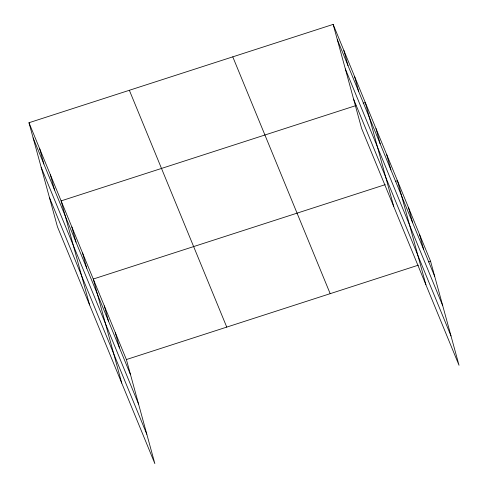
<?xml version="1.0" encoding="UTF-8"?>
<svg xmlns="http://www.w3.org/2000/svg" width="488" height="488" viewBox="0 0 488 488"><rect width="100%" height="100%" fill="white"/><g stroke="black" fill="none" stroke-linecap="round" stroke-linejoin="round"><path stroke-width="0.73" d="M28.981 122.732L126.386 359.552L154.849 463.6L57.444 226.78L28.981 122.732L333.151 24.4L430.556 261.22L459.019 365.268L361.614 128.448L333.151 24.4M355.978 105.567L61.122 200.885L89.585 304.927M363.145 103.249L365.298 102.553L393.761 206.595M385.252 184.641L93.269 279.032L121.732 383.08M395.286 181.396L397.439 180.7L425.902 284.748M126.386 359.552L418.368 265.161M428.403 261.916L430.556 261.22M337.312 39.595L434.71 276.421M345.333 68.918L442.732 305.738M353.593 99.125L450.997 335.945M232.776 56.852L330.181 293.672M129.357 90.28L226.761 327.106M33.135 137.927L130.54 374.754M41.157 167.25L138.561 404.07M49.422 197.457L146.827 434.277M419.515 234.38L423.675 249.581M408.48 207.54L412.635 222.741M386.722 154.653L390.882 169.848M376.01 128.6L380.17 143.795M354.581 76.5L358.741 91.695M343.869 50.453L348.023 65.648M115.345 332.712L119.499 347.913M104.304 305.872L108.464 321.074M82.551 252.985L86.712 268.18M71.84 226.932L75.994 242.127M50.41 174.832L54.565 190.027M39.693 148.785L43.853 163.98"/></g></svg>
